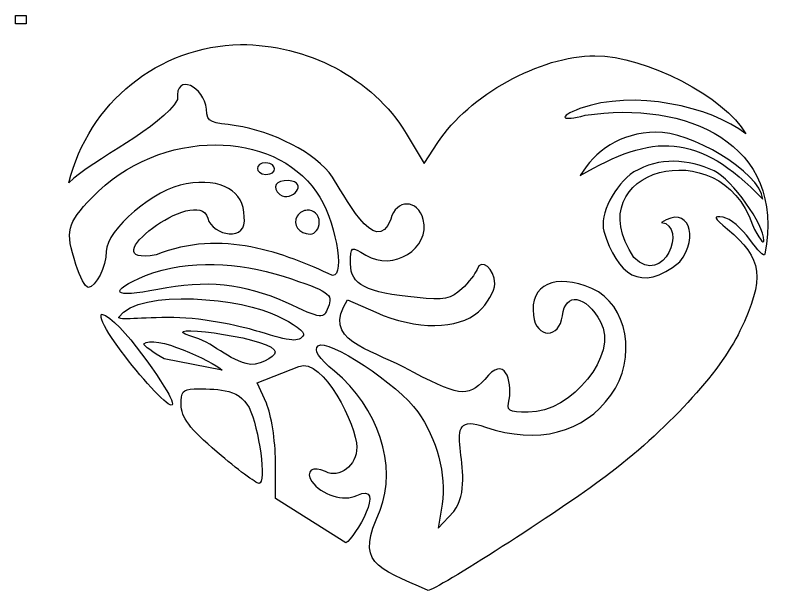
# Model space of a CAD drawing. Header units: centimetres. Extents: x -29.1 to 8.7, y 0.6 to 12.5.
# Drawn here: x -9.3 to -2.95, y 7.39 to 12.11 of the extents above; entities that cross this region are included whole.
import ezdxf

# ---------------------------------------------------------------- set-up
doc = ezdxf.new("R2010")
doc.units = ezdxf.units.CM
doc.header["$MEASUREMENT"] = 0
doc.header["$XCLIPFRAME"] = 0
doc.layers.add('Layer 1', color=7, linetype='Continuous')
picture_1 = doc.add_image_def('image1.jpg', size_in_pixel=(454, 362))

msp = doc.modelspace()

# ---------------------------------------------------------------- linework, layer by layer
at = {"layer": 'Layer 1'}
for points, knots in [([(-7.44514, 11.87447), (-8.12241, 11.86342), (-8.69144, 11.39513), (-8.85834, 10.73941), (-8.85834, 10.73941), (-8.66188, 10.92826), (-8.08731, 11.19539), (-7.96345, 11.42372), (-7.96345, 11.42372), (-7.9843, 11.65503), (-7.74049, 11.52166), (-7.72505, 11.34469), (-7.72505, 11.34469), (-7.72505, 11.22357), (-7.67767, 11.23727), (-7.48125, 11.20751), (-7.48125, 11.20751), (-7.18777, 11.16304), (-6.81999, 10.98491), (-6.68996, 10.7855), (-6.68996, 10.7855), (-6.60493, 10.66286), (-6.33079, 10.10685), (-6.20943, 10.44008), (-6.20943, 10.44008), (-6.1654, 10.60634), (-5.98653, 10.60478), (-5.94233, 10.43787), (-5.94233, 10.43787), (-5.87943, 10.20035), (-6.19149, 10.00576), (-6.41384, 10.14384), (-6.41384, 10.14384), (-6.53837, 10.22117), (-6.54011, 10.22041), (-6.54011, 10.07364), (-6.54011, 10.07364), (-6.54011, 9.89996), (-6.41708, 9.83716), (-5.99267, 9.79462), (-5.99267, 9.79462), (-5.7739, 9.77269), (-5.71083, 9.78512), (-5.62535, 9.86614), (-5.62535, 9.86614), (-5.56861, 9.91991), (-5.51227, 9.99231), (-5.49997, 10.02728), (-5.49997, 10.02728), (-5.46577, 10.12453), (-5.35472, 10.03382), (-5.35472, 9.90852), (-5.35472, 9.90852), (-5.35472, 9.84763), (-5.41443, 9.74451), (-5.48761, 9.67939), (-5.48761, 9.67939), (-5.65588, 9.52964), (-5.99856, 9.52737), (-6.3335, 9.67409), (-6.3335, 9.67409), (-6.3335, 9.67409), (-6.56484, 9.77563), (-6.56484, 9.77563), (-6.56484, 9.77563), (-6.7844, 9.44353), (-6.38538, 9.37472), (-6.10216, 9.222), (-6.10216, 9.222), (-5.64532, 8.97982), (-5.58389, 8.97051), (-5.4364, 9.12134), (-5.4364, 9.12134), (-5.27279, 9.33748), (-5.20889, 9.109), (-5.23464, 8.95799), (-5.23464, 8.95799), (-5.26049, 8.86429), (-5.24305, 8.85247), (-5.07924, 8.85247), (-5.07924, 8.85247), (-4.71883, 8.85247), (-4.33576, 9.32974), (-4.48323, 9.59505), (-4.48323, 9.59505), (-4.60677, 9.81731), (-4.77351, 9.84445), (-4.79757, 9.64626), (-4.79757, 9.64626), (-4.82081, 9.45479), (-5.01318, 9.45731), (-5.03641, 9.64935), (-5.03641, 9.64935), (-5.06709, 9.90292), (-4.85623, 9.99896), (-4.55475, 9.86877), (-4.55475, 9.86877), (-4.26095, 9.7419), (-4.18136, 9.29567), (-4.39846, 8.99286), (-4.39846, 8.99286), (-4.62125, 8.68212), (-5.00113, 8.58577), (-5.43022, 8.73062), (-5.43022, 8.73062), (-5.86311, 8.89115), (-5.46925, 8.34269), (-5.68981, 8.03704), (-5.68981, 8.03704), (-5.68981, 8.03704), (-5.81872, 7.90018), (-5.81872, 7.90018), (-5.81872, 7.90018), (-5.81872, 7.90018), (-5.78782, 8.09753), (-5.78782, 8.09753), (-5.78782, 8.09753), (-5.75068, 8.33664), (-5.82874, 8.63379), (-5.98737, 8.85689), (-5.98737, 8.85689), (-6.14478, 9.07827), (-6.73486, 9.46891), (-6.80765, 9.39992), (-6.80765, 9.39992), (-6.84535, 9.36419), (-6.80446, 9.30079), (-6.67211, 9.19065), (-6.67211, 9.19065), (-6.31223, 8.89117), (-6.15538, 8.41366), (-6.2964, 8.04676), (-6.2964, 8.04676), (-6.50034, 7.61002), (-6.33909, 7.58037), (-5.90303, 7.38806), (-5.90303, 7.38806), (-5.83976, 7.38725), (-4.82208, 8.03923), (-4.44701, 8.32092), (-4.44701, 8.32092), (-3.94754, 8.69603), (-3.50045, 9.17946), (-3.33711, 9.52088), (-3.33711, 9.52088), (-3.1297, 9.95443), (-3.14968, 10.11767), (-3.43998, 10.35794), (-3.43998, 10.35794), (-3.5561, 10.45405), (-3.56165, 10.46858), (-3.47574, 10.45507), (-3.47574, 10.45507), (-3.42005, 10.44631), (-3.32153, 10.36471), (-3.25676, 10.27362), (-3.25676, 10.27362), (-3.19199, 10.18253), (-3.13618, 10.12765), (-3.13314, 10.15177), (-3.13314, 10.15177), (-2.95393, 11.0672), (-3.78205, 11.41884), (-4.61124, 11.29346), (-4.61124, 11.29346), (-4.80565, 11.24126), (-4.84018, 11.27727), (-4.65318, 11.34865), (-4.65318, 11.34865), (-4.21467, 11.50859), (-3.57326, 11.36548), (-3.28943, 11.14071), (-3.28943, 11.14071), (-3.46139, 11.44524), (-4.11416, 11.78307), (-4.53045, 11.78307), (-4.53045, 11.78307), (-4.97935, 11.78307), (-5.56903, 11.45746), (-5.82136, 11.07051), (-5.82136, 11.07051), (-5.82136, 11.07051), (-5.93438, 10.89701), (-5.93438, 10.89701), (-5.93438, 10.89701), (-5.93438, 10.89701), (-6.08404, 11.14513), (-6.08404, 11.14513), (-6.08404, 11.14513), (-6.35911, 11.60162), (-6.90346, 11.87776), (-7.44514, 11.87447)], [0, 0, 0, 0, 0.0204082, 0.0204082, 0.0204082, 0.0204082, 0.0408163, 0.0408163, 0.0408163, 0.0408163, 0.0612245, 0.0612245, 0.0612245, 0.0612245, 0.0816327, 0.0816327, 0.0816327, 0.0816327, 0.1020408, 0.1020408, 0.1020408, 0.1020408, 0.122449, 0.122449, 0.122449, 0.122449, 0.1428571, 0.1428571, 0.1428571, 0.1428571, 0.1632653, 0.1632653, 0.1632653, 0.1632653, 0.1836735, 0.1836735, 0.1836735, 0.1836735, 0.2040816, 0.2040816, 0.2040816, 0.2040816, 0.2244898, 0.2244898, 0.2244898, 0.2244898, 0.244898, 0.244898, 0.244898, 0.244898, 0.2653061, 0.2653061, 0.2653061, 0.2653061, 0.2857143, 0.2857143, 0.2857143, 0.2857143, 0.3061224, 0.3061224, 0.3061224, 0.3061224, 0.3265306, 0.3265306, 0.3265306, 0.3265306, 0.3469388, 0.3469388, 0.3469388, 0.3469388, 0.3673469, 0.3673469, 0.3673469, 0.3673469, 0.3877551, 0.3877551, 0.3877551, 0.3877551, 0.4081633, 0.4081633, 0.4081633, 0.4081633, 0.4285714, 0.4285714, 0.4285714, 0.4285714, 0.4489796, 0.4489796, 0.4489796, 0.4489796, 0.4693878, 0.4693878, 0.4693878, 0.4693878, 0.4897959, 0.4897959, 0.4897959, 0.4897959, 0.5102041, 0.5102041, 0.5102041, 0.5102041, 0.5306122, 0.5306122, 0.5306122, 0.5306122, 0.5510204, 0.5510204, 0.5510204, 0.5510204, 0.5714286, 0.5714286, 0.5714286, 0.5714286, 0.5918367, 0.5918367, 0.5918367, 0.5918367, 0.6122449, 0.6122449, 0.6122449, 0.6122449, 0.6326531, 0.6326531, 0.6326531, 0.6326531, 0.6530612, 0.6530612, 0.6530612, 0.6530612, 0.6734694, 0.6734694, 0.6734694, 0.6734694, 0.6938776, 0.6938776, 0.6938776, 0.6938776, 0.7142857, 0.7142857, 0.7142857, 0.7142857, 0.7346939, 0.7346939, 0.7346939, 0.7346939, 0.755102, 0.755102, 0.755102, 0.755102, 0.7755102, 0.7755102, 0.7755102, 0.7755102, 0.7959184, 0.7959184, 0.7959184, 0.7959184, 0.8163265, 0.8163265, 0.8163265, 0.8163265, 0.8367347, 0.8367347, 0.8367347, 0.8367347, 0.8571429, 0.8571429, 0.8571429, 0.8571429, 0.877551, 0.877551, 0.877551, 0.877551, 0.8979592, 0.8979592, 0.8979592, 0.8979592, 0.9183673, 0.9183673, 0.9183673, 0.9183673, 0.9387755, 0.9387755, 0.9387755, 0.9387755, 0.9591837, 0.9591837, 0.9591837, 0.9591837, 1, 1, 1, 1]), ([(-3.55034, 10.83644), (-3.40037, 10.76294), (-3.13806, 10.395), (-3.1402, 10.26481), (-3.1402, 10.26481), (-3.14082, 10.22688), (-3.18353, 10.28472), (-3.23556, 10.39328), (-3.23556, 10.39328), (-3.49073, 11.17292), (-4.69483, 10.84679), (-4.20904, 10.12441), (-4.20904, 10.12441), (-3.96196, 9.87491), (-3.76666, 10.38819), (-3.98381, 10.41297), (-3.98381, 10.41297), (-3.76315, 10.55768), (-3.6698, 10.29897), (-3.83108, 10.08843), (-3.83108, 10.08843), (-4.15929, 9.82326), (-4.34643, 9.98901), (-4.45716, 10.3403), (-4.45716, 10.3403), (-4.49326, 10.47664), (-4.36863, 10.72235), (-4.20993, 10.8277), (-4.20993, 10.8277), (-3.99988, 10.95133), (-3.76398, 10.93482), (-3.55035, 10.83643), (-3.55035, 10.83643), (-3.55035, 10.83643), (-3.55034, 10.83644), (-3.55034, 10.83644)], [0, 0, 0, 0, 0.1, 0.1, 0.1, 0.1, 0.2, 0.2, 0.2, 0.2, 0.3, 0.3, 0.3, 0.3, 0.4, 0.4, 0.4, 0.4, 0.5, 0.5, 0.5, 0.5, 0.6, 0.6, 0.6, 0.6, 0.7, 0.7, 0.7, 0.7, 0.8, 0.8, 0.8, 0.8, 1, 1, 1, 1]), ([(-4.02891, 11.15352), (-3.75435, 11.16747), (-3.17204, 10.83213), (-3.15038, 10.60348), (-3.15038, 10.60348), (-3.68288, 11.16477), (-4.05738, 11.14315), (-4.65053, 10.79813), (-4.65053, 10.79813), (-4.53572, 10.99707), (-4.31962, 11.15297), (-4.02892, 11.15353), (-4.02892, 11.15353), (-4.02892, 11.15353), (-4.02891, 11.15352), (-4.02891, 11.15352)], [0, 0, 0, 0, 0.2, 0.2, 0.2, 0.2, 0.4, 0.4, 0.4, 0.4, 0.6, 0.6, 0.6, 0.6, 1, 1, 1, 1]), ([(-7.65132, 11.05066), (-8.00952, 11.0509), (-8.3927, 10.90562), (-8.66586, 10.61844), (-8.66586, 10.61844), (-8.87667, 10.39681), (-8.88814, 10.34841), (-8.79919, 10.06702), (-8.79919, 10.06702), (-8.76636, 9.96317), (-8.72095, 9.8785), (-8.69809, 9.8785), (-8.69809, 9.8785), (-8.63656, 9.8785), (-8.54975, 10.05177), (-8.54975, 10.17474), (-8.54975, 10.17474), (-8.54975, 10.35215), (-8.14963, 10.69028), (-7.89105, 10.73146), (-7.89105, 10.73146), (-7.5999, 10.77782), (-7.41601, 10.67267), (-7.41601, 10.45995), (-7.41601, 10.45995), (-7.38139, 10.24968), (-7.67435, 10.30025), (-7.71534, 10.44803), (-7.71534, 10.44803), (-7.79549, 10.73408), (-8.70479, 10.0451), (-8.13917, 10.14649), (-8.13917, 10.14649), (-7.60528, 10.36291), (-7.07754, 10.15996), (-6.688, 9.97608), (-6.688, 9.97608), (-6.57922, 9.97608), (-6.66938, 10.44813), (-6.81912, 10.66259), (-6.81912, 10.66259), (-7.00021, 10.92195), (-7.31483, 11.05043), (-7.65132, 11.05066)], [0, 0, 0, 0, 0.0833333, 0.0833333, 0.0833333, 0.0833333, 0.1666667, 0.1666667, 0.1666667, 0.1666667, 0.25, 0.25, 0.25, 0.25, 0.3333333, 0.3333333, 0.3333333, 0.3333333, 0.4166667, 0.4166667, 0.4166667, 0.4166667, 0.5, 0.5, 0.5, 0.5, 0.5833333, 0.5833333, 0.5833333, 0.5833333, 0.6666667, 0.6666667, 0.6666667, 0.6666667, 0.75, 0.75, 0.75, 0.75, 0.8333333, 0.8333333, 0.8333333, 0.8333333, 1, 1, 1, 1]), ([(-7.23588, 10.90408), (-7.14374, 10.89462), (-7.1393, 10.81027), (-7.23588, 10.80607), (-7.23588, 10.80607), (-7.32802, 10.81553), (-7.33246, 10.89988), (-7.23588, 10.90408)], [0, 0, 0, 0, 0.3333333, 0.3333333, 0.3333333, 0.3333333, 1, 1, 1, 1]), ([(-7.05089, 10.75751), (-6.87946, 10.74241), (-7.01998, 10.57385), (-7.12285, 10.64228), (-7.12285, 10.64228), (-7.19005, 10.70597), (-7.15794, 10.75751), (-7.05089, 10.75751)], [0, 0, 0, 0, 0.3333333, 0.3333333, 0.3333333, 0.3333333, 1, 1, 1, 1]), ([(-6.89637, 10.51337), (-6.84627, 10.5156), (-6.79748, 10.47856), (-6.79748, 10.41536), (-6.79748, 10.41536), (-6.79748, 10.36163), (-6.83125, 10.31779), (-6.87209, 10.31779), (-6.87209, 10.31779), (-6.96313, 10.31779), (-7.02118, 10.39822), (-6.97805, 10.46436), (-6.97805, 10.46436), (-6.95703, 10.49659), (-6.92644, 10.51203), (-6.89637, 10.51337)], [0, 0, 0, 0, 0.2, 0.2, 0.2, 0.2, 0.4, 0.4, 0.4, 0.4, 0.6, 0.6, 0.6, 0.6, 1, 1, 1, 1]), ([(-8.22746, 9.9774), (-8.54458, 9.84097), (-8.49643, 9.78708), (-8.12459, 9.86261), (-8.12459, 9.86261), (-7.73437, 9.94188), (-7.41275, 9.90948), (-7.07606, 9.75665), (-7.07606, 9.75665), (-6.76543, 9.61565), (-6.76473, 9.61548), (-6.72419, 9.71559), (-6.72419, 9.71559), (-6.68035, 9.82387), (-6.71585, 9.84815), (-7.09416, 9.96989), (-7.09416, 9.96989), (-7.46344, 10.08557), (-7.86087, 10.11397), (-8.22746, 9.9774)], [0, 0, 0, 0, 0.1666667, 0.1666667, 0.1666667, 0.1666667, 0.3333333, 0.3333333, 0.3333333, 0.3333333, 0.5, 0.5, 0.5, 0.5, 0.6666667, 0.6666667, 0.6666667, 0.6666667, 1, 1, 1, 1]), ([(-8.44688, 9.63304), (-8.44688, 9.60544), (-8.26936, 9.63343), (-7.9948, 9.63127), (-7.9948, 9.63127), (-7.73263, 9.62921), (-7.40047, 9.54881), (-7.2871, 9.51339), (-7.2871, 9.51339), (-7.02662, 9.43202), (-6.96575, 9.42727), (-6.92773, 9.48558), (-6.92773, 9.48558), (-6.91092, 9.51136), (-7.00803, 9.58299), (-7.14362, 9.64452), (-7.14362, 9.64452), (-7.41187, 9.78697), (-8.27756, 9.87772), (-8.44689, 9.63304), (-8.44689, 9.63304), (-8.44689, 9.63304), (-8.44688, 9.63304), (-8.44688, 9.63304)], [0, 0, 0, 0, 0.1428571, 0.1428571, 0.1428571, 0.1428571, 0.2857143, 0.2857143, 0.2857143, 0.2857143, 0.4285714, 0.4285714, 0.4285714, 0.4285714, 0.5714286, 0.5714286, 0.5714286, 0.5714286, 0.7142857, 0.7142857, 0.7142857, 0.7142857, 1, 1, 1, 1]), ([(-8.58904, 9.65969), (-8.65354, 9.5631), (-7.86896, 8.65127), (-8.0257, 8.98274), (-8.0257, 8.98274), (-8.05476, 9.04971), (-8.43027, 9.62367), (-8.58904, 9.65969)], [0, 0, 0, 0, 0.3333333, 0.3333333, 0.3333333, 0.3333333, 1, 1, 1, 1]), ([(-7.85396, 9.47676), (-7.67507, 9.43659), (-7.54543, 9.27402), (-7.36435, 9.24586), (-7.36435, 9.24586), (-7.2626, 9.24481), (-7.12692, 9.32754), (-7.16745, 9.36594), (-7.16745, 9.36594), (-7.24977, 9.47745), (-8.17338, 9.58629), (-7.85396, 9.47675), (-7.85396, 9.47675), (-7.85396, 9.47675), (-7.85396, 9.47676), (-7.85396, 9.47676)], [0, 0, 0, 0, 0.2, 0.2, 0.2, 0.2, 0.4, 0.4, 0.4, 0.4, 0.6, 0.6, 0.6, 0.6, 1, 1, 1, 1]), ([(-8.2407, 9.41451), (-8.2407, 9.40017), (-8.16505, 9.34501), (-8.07293, 9.29178), (-8.07293, 9.29178), (-8.07293, 9.29178), (-7.59657, 9.19907), (-7.59657, 9.19907), (-7.59657, 9.19907), (-7.67878, 9.27382), (-8.15751, 9.49902), (-8.2407, 9.41452), (-8.2407, 9.41452), (-8.2407, 9.41452), (-8.2407, 9.41451), (-8.2407, 9.41451)], [0, 0, 0, 0, 0.2, 0.2, 0.2, 0.2, 0.4, 0.4, 0.4, 0.4, 0.6, 0.6, 0.6, 0.6, 1, 1, 1, 1]), ([(-6.96613, 9.22996), (-6.96613, 9.22996), (-7.30696, 9.09486), (-7.30696, 9.09486), (-7.30696, 9.09486), (-7.30696, 9.09486), (-7.23279, 8.92665), (-7.23279, 8.92665), (-7.23279, 8.92665), (-7.19195, 8.834), (-7.15815, 8.61992), (-7.15774, 8.45117), (-7.15774, 8.45117), (-7.15774, 8.45117), (-7.15686, 8.14434), (-7.15686, 8.14434), (-7.15686, 8.14434), (-7.15686, 8.14434), (-6.57984, 7.78011), (-6.57984, 7.78011), (-6.57984, 7.78011), (-6.5048, 7.81387), (-6.23464, 8.28548), (-6.48845, 8.16906), (-6.48845, 8.16906), (-6.59482, 8.11511), (-6.78312, 8.17339), (-6.85886, 8.28385), (-6.85886, 8.28385), (-6.91696, 8.36859), (-6.84985, 8.41695), (-6.74672, 8.36464), (-6.74672, 8.36464), (-6.63067, 8.30577), (-6.48845, 8.41576), (-6.48845, 8.56463), (-6.48845, 8.56463), (-6.48919, 8.74334), (-6.76547, 9.3048), (-6.96614, 9.22995), (-6.96614, 9.22995), (-6.96614, 9.22995), (-6.96613, 9.22996), (-6.96613, 9.22996)], [0, 0, 0, 0, 0.0833333, 0.0833333, 0.0833333, 0.0833333, 0.1666667, 0.1666667, 0.1666667, 0.1666667, 0.25, 0.25, 0.25, 0.25, 0.3333333, 0.3333333, 0.3333333, 0.3333333, 0.4166667, 0.4166667, 0.4166667, 0.4166667, 0.5, 0.5, 0.5, 0.5, 0.5833333, 0.5833333, 0.5833333, 0.5833333, 0.6666667, 0.6666667, 0.6666667, 0.6666667, 0.75, 0.75, 0.75, 0.75, 0.8333333, 0.8333333, 0.8333333, 0.8333333, 1, 1, 1, 1]), ([(-7.82526, 9.0441), (-7.92737, 9.0429), (-7.93194, 9.01609), (-7.93298, 8.91651), (-7.93298, 8.91651), (-7.93408, 8.81083), (-7.86599, 8.72092), (-7.6363, 8.52403), (-7.6363, 8.52403), (-7.47254, 8.38365), (-7.31803, 8.26818), (-7.29282, 8.26753), (-7.29282, 8.26753), (-7.23093, 8.26593), (-7.29165, 8.72418), (-7.37538, 8.89047), (-7.37538, 8.89047), (-7.45821, 9.05769), (-7.66203, 9.04338), (-7.82526, 9.04411), (-7.82526, 9.04411), (-7.82526, 9.04411), (-7.82526, 9.0441), (-7.82526, 9.0441)], [0, 0, 0, 0, 0.1428571, 0.1428571, 0.1428571, 0.1428571, 0.2857143, 0.2857143, 0.2857143, 0.2857143, 0.4285714, 0.4285714, 0.4285714, 0.4285714, 0.5714286, 0.5714286, 0.5714286, 0.5714286, 0.7142857, 0.7142857, 0.7142857, 0.7142857, 1, 1, 1, 1])]:
    msp.add_open_spline(points, degree=3, knots=knots, dxfattribs=at)

# ---------------------------------------------------------------- pictures from other files: only their frames are drawn
at = {"layer": 'Layer 1', "color": 2}
image = msp.add_image(picture_1, insert=(-9.1761, 7.19324), size_in_units=(6.30556, 5.02778), dxfattribs=at)
image.set_boundary_path([(-9.1761, 7.1932), (-2.8679, 12.2233)])
image.dxf.flags = 3

doc.saveas('drawing.dxf')
